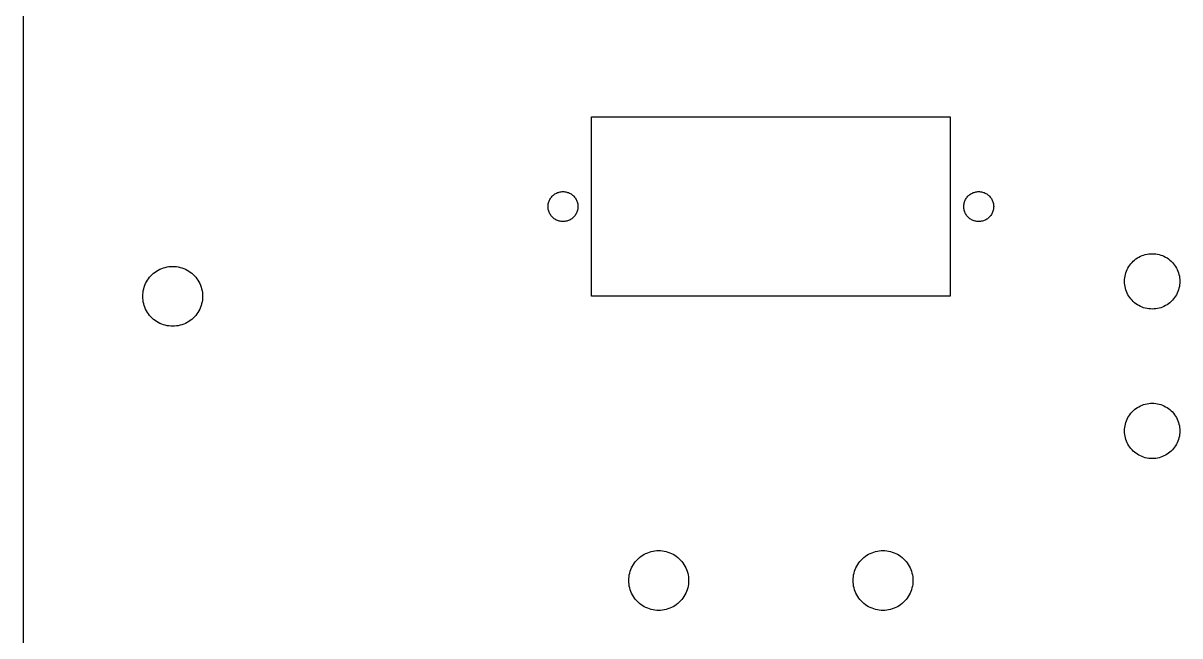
# Model space of a CAD drawing. Header units: metres. Extents: x -85 to 85, y -85 to 85.
# Drawn here: x -85 to -7.6, y -3.7 to 37.3 of the extents above; entities that cross this region are included whole.
import ezdxf

# ---------------------------------------------------------------- set-up
doc = ezdxf.new("R2010")
doc.units = ezdxf.units.M

msp = doc.modelspace()

# ---------------------------------------------------------------- linework, layer by layer
for p, q in [((-85, 85), (-85, -85)), ((-47, 19), (-47, 31)), ((-47, 31), (-23, 31)), ((-23, 31), (-23, 19)), ((-49.7763, 25.4818), (-49.7443, 25.5358)), ((-49.7443, 25.5358), (-49.709, 25.5878)), ((-49.709, 25.5878), (-49.6705, 25.6374)), ((-49.6705, 25.6374), (-49.629, 25.6845)), ((-49.629, 25.6845), (-49.5845, 25.729)), ((-49.5845, 25.729), (-49.5374, 25.7705)), ((-49.5374, 25.7705), (-49.4878, 25.809)), ((-49.4878, 25.809), (-49.4358, 25.8443)), ((-49.4358, 25.8443), (-49.3817, 25.8763)), ((-49.3817, 25.8763), (-49.3258, 25.9048)), ((-49.3258, 25.9048), (-49.2681, 25.9298)), ((-49.2681, 25.9298), (-49.209, 25.951)), ((-49.209, 25.951), (-49.1487, 25.9686)), ((-49.1487, 25.9686), (-49.0874, 25.9823)), ((-49.0874, 25.9823), (-49.0253, 25.9921)), ((-49.0253, 25.9921), (-48.9628, 25.998)), ((-48.9628, 25.998), (-48.9, 26)), ((-48.9, 26), (-48.8372, 25.998)), ((-48.8372, 25.998), (-48.7747, 25.9921)), ((-48.7747, 25.9921), (-48.7126, 25.9823)), ((-48.7126, 25.9823), (-48.6513, 25.9686)), ((-48.6513, 25.9686), (-48.591, 25.951)), ((-48.591, 25.951), (-48.5319, 25.9298)), ((-48.5319, 25.9298), (-48.4742, 25.9048)), ((-48.4742, 25.9048), (-48.4182, 25.8763)), ((-48.4182, 25.8763), (-48.3642, 25.8443)), ((-48.3642, 25.8443), (-48.3122, 25.809)), ((-48.3122, 25.809), (-48.2626, 25.7705)), ((-48.2626, 25.7705), (-48.2154, 25.729)), ((-48.2154, 25.729), (-48.171, 25.6845)), ((-48.171, 25.6845), (-48.1295, 25.6374)), ((-48.1295, 25.6374), (-48.091, 25.5878)), ((-48.091, 25.5878), (-48.0557, 25.5358)), ((-48.0557, 25.5358), (-48.0237, 25.4818)), ((-21.9763, 25.4817), (-21.9443, 25.5358)), ((-21.9443, 25.5358), (-21.909, 25.5878)), ((-21.909, 25.5878), (-21.8705, 25.6374)), ((-21.8705, 25.6374), (-21.829, 25.6845)), ((-21.829, 25.6845), (-21.7846, 25.7289)), ((-21.7846, 25.7289), (-21.7374, 25.7705)), ((-21.7374, 25.7705), (-21.6878, 25.809)), ((-21.6878, 25.809), (-21.6358, 25.8443)), ((-21.6358, 25.8443), (-21.5818, 25.8763)), ((-21.5818, 25.8763), (-21.5258, 25.9048)), ((-21.5258, 25.9048), (-21.4681, 25.9297)), ((-21.4681, 25.9297), (-21.409, 25.951)), ((-21.409, 25.951), (-21.3487, 25.9686)), ((-21.3487, 25.9686), (-21.2874, 25.9823)), ((-21.2874, 25.9823), (-21.2253, 25.9921)), ((-21.2253, 25.9921), (-21.1628, 25.998)), ((-21.1628, 25.998), (-21.1, 26)), ((-21.1, 26), (-21.0372, 25.998)), ((-21.0372, 25.998), (-20.9747, 25.9921)), ((-20.9747, 25.9921), (-20.9126, 25.9823)), ((-20.9126, 25.9823), (-20.8513, 25.9686)), ((-20.8513, 25.9686), (-20.791, 25.951)), ((-20.791, 25.951), (-20.7319, 25.9297)), ((-20.7319, 25.9297), (-20.6742, 25.9048)), ((-20.6742, 25.9048), (-20.6183, 25.8763)), ((-20.6183, 25.8763), (-20.5642, 25.8443)), ((-20.5642, 25.8443), (-20.5122, 25.809)), ((-20.5122, 25.809), (-20.4626, 25.7705)), ((-20.4626, 25.7705), (-20.4155, 25.7289)), ((-20.4155, 25.7289), (-20.371, 25.6845)), ((-20.371, 25.6845), (-20.3295, 25.6374)), ((-20.3295, 25.6374), (-20.291, 25.5878)), ((-20.291, 25.5878), (-20.2557, 25.5358)), ((-20.2557, 25.5358), (-20.2237, 25.4817)), ((-49.9, 25), (-49.898, 25.0628)), ((-49.898, 24.9372), (-49.9, 25)), ((-49.898, 25.0628), (-49.8921, 25.1253)), ((-49.8921, 24.8747), (-49.898, 24.9372)), ((-49.8921, 25.1253), (-49.8823, 25.1874)), ((-49.8823, 24.8126), (-49.8921, 24.8747)), ((-49.8823, 25.1874), (-49.8686, 25.2487)), ((-49.8686, 24.7513), (-49.8823, 24.8126)), ((-49.8686, 25.2487), (-49.851, 25.309)), ((-49.851, 25.309), (-49.8298, 25.3681)), ((-49.8298, 25.3681), (-49.8048, 25.4258)), ((-49.8048, 25.4258), (-49.7763, 25.4818)), ((-48.0237, 25.4818), (-47.9952, 25.4258)), ((-47.9952, 25.4258), (-47.9702, 25.3681)), ((-47.9702, 25.3681), (-47.9489, 25.309)), ((-47.9489, 25.309), (-47.9314, 25.2487)), ((-47.9314, 25.2487), (-47.9177, 25.1874)), ((-47.9177, 24.8126), (-47.9314, 24.7513)), ((-47.9177, 25.1874), (-47.9079, 25.1253)), ((-47.9079, 24.8747), (-47.9177, 24.8126)), ((-47.9079, 25.1253), (-47.902, 25.0628)), ((-47.902, 24.9372), (-47.9079, 24.8747)), ((-47.902, 25.0628), (-47.9, 25)), ((-47.9, 25), (-47.902, 24.9372)), ((-22.1, 25), (-22.098, 25.0628)), ((-22.098, 24.9372), (-22.1, 25)), ((-22.098, 25.0628), (-22.0921, 25.1253)), ((-22.0921, 24.8747), (-22.098, 24.9372)), ((-22.0921, 25.1253), (-22.0823, 25.1874)), ((-22.0823, 24.8126), (-22.0921, 24.8747)), ((-22.0823, 25.1874), (-22.0686, 25.2487)), ((-22.0686, 24.7513), (-22.0823, 24.8126)), ((-22.0686, 25.2487), (-22.0511, 25.309)), ((-22.0511, 25.309), (-22.0298, 25.3681)), ((-22.0298, 25.3681), (-22.0048, 25.4258)), ((-22.0048, 25.4258), (-21.9763, 25.4817)), ((-20.2237, 25.4817), (-20.1952, 25.4258)), ((-20.1952, 25.4258), (-20.1702, 25.3681)), ((-20.1702, 25.3681), (-20.149, 25.309)), ((-20.149, 25.309), (-20.1314, 25.2487)), ((-20.1314, 25.2487), (-20.1177, 25.1874)), ((-20.1177, 24.8126), (-20.1314, 24.7513)), ((-20.1177, 25.1874), (-20.1079, 25.1253)), ((-20.1079, 24.8747), (-20.1177, 24.8126)), ((-20.1079, 25.1253), (-20.102, 25.0628)), ((-20.102, 24.9372), (-20.1079, 24.8747)), ((-20.102, 25.0628), (-20.1, 25)), ((-20.1, 25), (-20.102, 24.9372)), ((-49.851, 24.691), (-49.8686, 24.7513)), ((-49.8298, 24.6319), (-49.851, 24.691)), ((-49.8048, 24.5742), (-49.8298, 24.6319)), ((-49.7763, 24.5182), (-49.8048, 24.5742)), ((-49.7443, 24.4642), (-49.7763, 24.5182)), ((-49.709, 24.4122), (-49.7443, 24.4642)), ((-49.6705, 24.3626), (-49.709, 24.4122)), ((-49.629, 24.3155), (-49.6705, 24.3626)), ((-49.5845, 24.271), (-49.629, 24.3155)), ((-49.5374, 24.2295), (-49.5845, 24.271)), ((-49.4878, 24.191), (-49.5374, 24.2295)), ((-49.4358, 24.1557), (-49.4878, 24.191)), ((-49.3817, 24.1237), (-49.4358, 24.1557)), ((-49.3258, 24.0952), (-49.3817, 24.1237)), ((-49.2681, 24.0702), (-49.3258, 24.0952)), ((-49.209, 24.049), (-49.2681, 24.0702)), ((-49.1487, 24.0314), (-49.209, 24.049)), ((-49.0874, 24.0177), (-49.1487, 24.0314)), ((-49.0253, 24.0079), (-49.0874, 24.0177)), ((-48.9628, 24.002), (-49.0253, 24.0079)), ((-48.9, 24), (-48.9628, 24.002)), ((-48.8372, 24.002), (-48.9, 24)), ((-48.7747, 24.0079), (-48.8372, 24.002)), ((-48.7126, 24.0177), (-48.7747, 24.0079)), ((-48.6513, 24.0314), (-48.7126, 24.0177)), ((-48.591, 24.049), (-48.6513, 24.0314)), ((-48.5319, 24.0702), (-48.591, 24.049)), ((-48.4742, 24.0952), (-48.5319, 24.0702)), ((-48.4182, 24.1237), (-48.4742, 24.0952)), ((-48.3642, 24.1557), (-48.4182, 24.1237)), ((-48.3122, 24.191), (-48.3642, 24.1557)), ((-48.2626, 24.2295), (-48.3122, 24.191)), ((-48.2154, 24.271), (-48.2626, 24.2295)), ((-48.171, 24.3155), (-48.2154, 24.271)), ((-48.1295, 24.3626), (-48.171, 24.3155)), ((-48.091, 24.4122), (-48.1295, 24.3626)), ((-48.0557, 24.4642), (-48.091, 24.4122)), ((-48.0237, 24.5182), (-48.0557, 24.4642)), ((-47.9952, 24.5742), (-48.0237, 24.5182)), ((-47.9702, 24.6319), (-47.9952, 24.5742)), ((-47.9489, 24.691), (-47.9702, 24.6319)), ((-47.9314, 24.7513), (-47.9489, 24.691)), ((-22.0511, 24.691), (-22.0686, 24.7513)), ((-22.0298, 24.6319), (-22.0511, 24.691)), ((-22.0048, 24.5742), (-22.0298, 24.6319)), ((-21.9763, 24.5182), (-22.0048, 24.5742)), ((-21.9443, 24.4642), (-21.9763, 24.5182)), ((-21.909, 24.4122), (-21.9443, 24.4642)), ((-21.8705, 24.3626), (-21.909, 24.4122)), ((-21.829, 24.3154), (-21.8705, 24.3626)), ((-21.7846, 24.271), (-21.829, 24.3154)), ((-21.7374, 24.2295), (-21.7846, 24.271)), ((-21.6878, 24.191), (-21.7374, 24.2295)), ((-21.6358, 24.1557), (-21.6878, 24.191)), ((-21.5818, 24.1237), (-21.6358, 24.1557)), ((-21.5258, 24.0952), (-21.5818, 24.1237)), ((-21.4681, 24.0702), (-21.5258, 24.0952)), ((-21.409, 24.0489), (-21.4681, 24.0702)), ((-21.3487, 24.0314), (-21.409, 24.0489)), ((-21.2874, 24.0177), (-21.3487, 24.0314)), ((-21.2253, 24.0079), (-21.2874, 24.0177)), ((-21.1628, 24.002), (-21.2253, 24.0079)), ((-21.1, 24), (-21.1628, 24.002)), ((-21.0372, 24.002), (-21.1, 24)), ((-20.9747, 24.0079), (-21.0372, 24.002)), ((-20.9126, 24.0177), (-20.9747, 24.0079)), ((-20.8513, 24.0314), (-20.9126, 24.0177)), ((-20.791, 24.0489), (-20.8513, 24.0314)), ((-20.7319, 24.0702), (-20.791, 24.0489)), ((-20.6742, 24.0952), (-20.7319, 24.0702)), ((-20.6183, 24.1237), (-20.6742, 24.0952)), ((-20.5642, 24.1557), (-20.6183, 24.1237)), ((-20.5122, 24.191), (-20.5642, 24.1557)), ((-20.4626, 24.2295), (-20.5122, 24.191)), ((-20.4155, 24.271), (-20.4626, 24.2295)), ((-20.371, 24.3154), (-20.4155, 24.271)), ((-20.3295, 24.3626), (-20.371, 24.3154)), ((-20.291, 24.4122), (-20.3295, 24.3626)), ((-20.2557, 24.4642), (-20.291, 24.4122)), ((-20.2237, 24.5182), (-20.2557, 24.4642)), ((-20.1952, 24.5742), (-20.2237, 24.5182)), ((-20.1702, 24.6319), (-20.1952, 24.5742)), ((-20.149, 24.691), (-20.1702, 24.6319)), ((-20.1314, 24.7513), (-20.149, 24.691)), ((-10.3912, 21.6212), (-10.2877, 21.6739)), ((-10.2877, 21.6739), (-10.181, 21.7201)), ((-10.181, 21.7201), (-10.0717, 21.7594)), ((-10.0717, 21.7594), (-9.96007, 21.7919)), ((-9.96007, 21.7919), (-9.84665, 21.8172)), ((-9.84665, 21.8172), (-9.73186, 21.8354)), ((-9.73186, 21.8354), (-9.61615, 21.8463)), ((-9.61615, 21.8463), (-9.5, 21.85)), ((-9.5, 21.85), (-9.38383, 21.8463)), ((-9.38383, 21.8463), (-9.26813, 21.8354)), ((-9.26813, 21.8354), (-9.15334, 21.8172)), ((-9.15334, 21.8172), (-9.03992, 21.7919)), ((-9.03992, 21.7919), (-8.92831, 21.7594)), ((-8.92831, 21.7594), (-8.81895, 21.7201)), ((-8.81895, 21.7201), (-8.7123, 21.6739)), ((-8.7123, 21.6739), (-8.60875, 21.6212)), ((-75.7362, 20.8596), (-75.618, 20.9021)), ((-75.618, 20.9021), (-75.4974, 20.9372)), ((-75.4974, 20.9372), (-75.3748, 20.9646)), ((-75.3748, 20.9646), (-75.2507, 20.9842)), ((-75.2507, 20.9842), (-75.1256, 20.9961)), ((-75.1256, 20.9961), (-75, 21)), ((-75, 21), (-74.8744, 20.9961)), ((-74.8744, 20.9961), (-74.7493, 20.9842)), ((-74.7493, 20.9842), (-74.6252, 20.9646)), ((-74.6252, 20.9646), (-74.5026, 20.9372)), ((-74.5026, 20.9372), (-74.382, 20.9021)), ((-74.382, 20.9021), (-74.2638, 20.8596)), ((-11.1739, 20.7877), (-11.1212, 20.8912)), ((-11.1212, 20.8912), (-11.062, 20.9913)), ((-11.062, 20.9913), (-10.9967, 21.0874)), ((-10.9967, 21.0874), (-10.9254, 21.1792)), ((-10.9254, 21.1792), (-10.8486, 21.2664)), ((-10.8486, 21.2664), (-10.7664, 21.3486)), ((-10.7664, 21.3486), (-10.6792, 21.4254)), ((-10.6792, 21.4254), (-10.5874, 21.4967)), ((-10.5874, 21.4967), (-10.4913, 21.562)), ((-10.4913, 21.562), (-10.3912, 21.6212)), ((-8.60875, 21.6212), (-8.50871, 21.562)), ((-8.50871, 21.562), (-8.41258, 21.4967)), ((-8.41258, 21.4967), (-8.32076, 21.4254)), ((-8.32076, 21.4254), (-8.23358, 21.3486)), ((-8.23358, 21.3486), (-8.1514, 21.2664)), ((-8.1514, 21.2664), (-8.07454, 21.1792)), ((-8.07454, 21.1792), (-8.00331, 21.0874)), ((-8.00331, 21.0874), (-7.93799, 20.9913)), ((-7.93799, 20.9913), (-7.87883, 20.8912)), ((-7.87883, 20.8912), (-7.82607, 20.7877)), ((-76.6886, 20.0717), (-76.618, 20.1756)), ((-76.618, 20.1756), (-76.541, 20.2749)), ((-76.541, 20.2749), (-76.4579, 20.3691)), ((-76.4579, 20.3691), (-76.3691, 20.4579)), ((-76.3691, 20.4579), (-76.2748, 20.541)), ((-76.2748, 20.541), (-76.1756, 20.618)), ((-76.1756, 20.618), (-76.0716, 20.6887)), ((-76.0716, 20.6887), (-75.9635, 20.7526)), ((-75.9635, 20.7526), (-75.8515, 20.8097)), ((-75.8515, 20.8097), (-75.7362, 20.8596)), ((-74.2638, 20.8596), (-74.1485, 20.8097)), ((-74.1485, 20.8097), (-74.0365, 20.7526)), ((-74.0365, 20.7526), (-73.9284, 20.6887)), ((-73.9284, 20.6887), (-73.8244, 20.618)), ((-73.8244, 20.618), (-73.7252, 20.541)), ((-73.7252, 20.541), (-73.6309, 20.4579)), ((-73.6309, 20.4579), (-73.5421, 20.3691)), ((-73.5421, 20.3691), (-73.459, 20.2749)), ((-73.459, 20.2749), (-73.382, 20.1756)), ((-73.382, 20.1756), (-73.3114, 20.0717)), ((-11.35, 20), (-11.3463, 20.1161)), ((-11.3463, 20.1161), (-11.3354, 20.2319)), ((-11.3354, 20.2319), (-11.3172, 20.3466)), ((-11.3172, 20.3466), (-11.2919, 20.4601)), ((-11.2919, 20.4601), (-11.2594, 20.5717)), ((-11.2594, 20.5717), (-11.2201, 20.681)), ((-11.2201, 20.681), (-11.1739, 20.7877)), ((-7.82607, 20.7877), (-7.77991, 20.681)), ((-7.77991, 20.681), (-7.74054, 20.5717)), ((-7.74054, 20.5717), (-7.70811, 20.4601)), ((-7.70811, 20.4601), (-7.68275, 20.3466)), ((-7.68275, 20.3466), (-7.66458, 20.2319)), ((-7.66458, 20.2319), (-7.65364, 20.1161)), ((-7.65364, 20.1161), (-7.64999, 20)), ((-76.9842, 19.2507), (-76.9646, 19.3748)), ((-76.9646, 19.3748), (-76.9372, 19.4974)), ((-76.9372, 19.4974), (-76.9021, 19.618)), ((-76.9021, 19.618), (-76.8595, 19.7363)), ((-76.8595, 19.7363), (-76.8096, 19.8516)), ((-76.8096, 19.8516), (-76.7526, 19.9635)), ((-76.7526, 19.9635), (-76.6886, 20.0717)), ((-73.3114, 20.0717), (-73.2474, 19.9635)), ((-73.2474, 19.9635), (-73.1904, 19.8516)), ((-73.1904, 19.8516), (-73.1405, 19.7363)), ((-73.1405, 19.7363), (-73.0979, 19.618)), ((-73.0979, 19.618), (-73.0628, 19.4974)), ((-73.0628, 19.4974), (-73.0354, 19.3748)), ((-73.0354, 19.3748), (-73.0158, 19.2507)), ((-11.3463, 19.8838), (-11.35, 20)), ((-11.3354, 19.7681), (-11.3463, 19.8838)), ((-11.3172, 19.6533), (-11.3354, 19.7681)), ((-11.2919, 19.5399), (-11.3172, 19.6533)), ((-11.2594, 19.4283), (-11.2919, 19.5399)), ((-11.2201, 19.319), (-11.2594, 19.4283)), ((-7.74054, 19.4283), (-7.77991, 19.319)), ((-7.70811, 19.5399), (-7.74054, 19.4283)), ((-7.68275, 19.6533), (-7.70811, 19.5399)), ((-7.66458, 19.7681), (-7.68275, 19.6533)), ((-7.65364, 19.8838), (-7.66458, 19.7681)), ((-7.64999, 20), (-7.65364, 19.8838)), ((-77, 19), (-76.996, 19.1256)), ((-76.996, 18.8744), (-77, 19)), ((-76.996, 19.1256), (-76.9842, 19.2507)), ((-76.9842, 18.7493), (-76.996, 18.8744)), ((-76.9646, 18.6252), (-76.9842, 18.7493)), ((-76.9372, 18.5026), (-76.9646, 18.6252)), ((-73.0354, 18.6252), (-73.0628, 18.5026)), ((-73.0158, 18.7493), (-73.0354, 18.6252)), ((-73.0158, 19.2507), (-73.004, 19.1256)), ((-73.004, 18.8744), (-73.0158, 18.7493)), ((-73.004, 19.1256), (-73, 19)), ((-73, 19), (-73.004, 18.8744)), ((-23, 19), (-47, 19)), ((-11.1739, 19.2123), (-11.2201, 19.319)), ((-11.1212, 19.1087), (-11.1739, 19.2123)), ((-11.062, 19.0087), (-11.1212, 19.1087)), ((-10.9967, 18.9126), (-11.062, 19.0087)), ((-10.9254, 18.8208), (-10.9967, 18.9126)), ((-10.8486, 18.7336), (-10.9254, 18.8208)), ((-10.7664, 18.6514), (-10.8486, 18.7336)), ((-10.6792, 18.5745), (-10.7664, 18.6514)), ((-10.5874, 18.5033), (-10.6792, 18.5745)), ((-8.32076, 18.5745), (-8.41258, 18.5033)), ((-8.23358, 18.6514), (-8.32076, 18.5745)), ((-8.1514, 18.7336), (-8.23358, 18.6514)), ((-8.07454, 18.8208), (-8.1514, 18.7336)), ((-8.00331, 18.9126), (-8.07454, 18.8208)), ((-7.93799, 19.0087), (-8.00331, 18.9126)), ((-7.87883, 19.1087), (-7.93799, 19.0087)), ((-7.82607, 19.2123), (-7.87883, 19.1087)), ((-7.77991, 19.319), (-7.82607, 19.2123)), ((-76.9021, 18.382), (-76.9372, 18.5026)), ((-76.8595, 18.2638), (-76.9021, 18.382)), ((-76.8096, 18.1485), (-76.8595, 18.2638)), ((-76.7526, 18.0365), (-76.8096, 18.1485)), ((-76.6886, 17.9284), (-76.7526, 18.0365)), ((-76.618, 17.8244), (-76.6886, 17.9284)), ((-76.541, 17.7252), (-76.618, 17.8244)), ((-73.382, 17.8244), (-73.459, 17.7252)), ((-73.3114, 17.9284), (-73.382, 17.8244)), ((-73.2474, 18.0365), (-73.3114, 17.9284)), ((-73.1904, 18.1485), (-73.2474, 18.0365)), ((-73.1405, 18.2638), (-73.1904, 18.1485)), ((-73.0979, 18.382), (-73.1405, 18.2638)), ((-73.0628, 18.5026), (-73.0979, 18.382)), ((-10.4913, 18.438), (-10.5874, 18.5033)), ((-10.3912, 18.3788), (-10.4913, 18.438)), ((-10.2877, 18.3261), (-10.3912, 18.3788)), ((-10.181, 18.2799), (-10.2877, 18.3261)), ((-10.0717, 18.2405), (-10.181, 18.2799)), ((-9.96007, 18.2081), (-10.0717, 18.2405)), ((-9.84665, 18.1828), (-9.96007, 18.2081)), ((-9.73186, 18.1646), (-9.84665, 18.1828)), ((-9.61615, 18.1536), (-9.73186, 18.1646)), ((-9.5, 18.15), (-9.61615, 18.1536)), ((-9.38383, 18.1536), (-9.5, 18.15)), ((-9.26813, 18.1646), (-9.38383, 18.1536)), ((-9.15334, 18.1828), (-9.26813, 18.1646)), ((-9.03992, 18.2081), (-9.15334, 18.1828)), ((-8.92831, 18.2405), (-9.03992, 18.2081)), ((-8.81895, 18.2799), (-8.92831, 18.2405)), ((-8.7123, 18.3261), (-8.81895, 18.2799)), ((-8.60875, 18.3788), (-8.7123, 18.3261)), ((-8.50871, 18.438), (-8.60875, 18.3788)), ((-8.41258, 18.5033), (-8.50871, 18.438)), ((-76.4579, 17.6309), (-76.541, 17.7252)), ((-76.3691, 17.5421), (-76.4579, 17.6309)), ((-76.2748, 17.459), (-76.3691, 17.5421)), ((-76.1756, 17.382), (-76.2748, 17.459)), ((-76.0716, 17.3114), (-76.1756, 17.382)), ((-75.9635, 17.2474), (-76.0716, 17.3114)), ((-75.8515, 17.1904), (-75.9635, 17.2474)), ((-75.7362, 17.1405), (-75.8515, 17.1904)), ((-75.618, 17.0979), (-75.7362, 17.1405)), ((-75.4974, 17.0628), (-75.618, 17.0979)), ((-75.3748, 17.0354), (-75.4974, 17.0628)), ((-75.2507, 17.0158), (-75.3748, 17.0354)), ((-74.6252, 17.0354), (-74.7493, 17.0158)), ((-74.5026, 17.0628), (-74.6252, 17.0354)), ((-74.382, 17.0979), (-74.5026, 17.0628)), ((-74.2638, 17.1405), (-74.382, 17.0979)), ((-74.1485, 17.1904), (-74.2638, 17.1405)), ((-74.0365, 17.2474), (-74.1485, 17.1904)), ((-73.9284, 17.3114), (-74.0365, 17.2474)), ((-73.8244, 17.382), (-73.9284, 17.3114)), ((-73.7252, 17.459), (-73.8244, 17.382)), ((-73.6309, 17.5421), (-73.7252, 17.459)), ((-73.5421, 17.6309), (-73.6309, 17.5421)), ((-73.459, 17.7252), (-73.5421, 17.6309)), ((-75.1256, 17.004), (-75.2507, 17.0158)), ((-75, 17), (-75.1256, 17.004)), ((-74.8744, 17.004), (-75, 17)), ((-74.7493, 17.0158), (-74.8744, 17.004)), ((-10.4913, 11.562), (-10.3912, 11.6212)), ((-10.3912, 11.6212), (-10.2877, 11.6739)), ((-10.2877, 11.6739), (-10.181, 11.7201)), ((-10.181, 11.7201), (-10.0717, 11.7595)), ((-10.0717, 11.7595), (-9.96007, 11.7919)), ((-9.96007, 11.7919), (-9.84665, 11.8172)), ((-9.84665, 11.8172), (-9.73186, 11.8354)), ((-9.73186, 11.8354), (-9.61615, 11.8464)), ((-9.61615, 11.8464), (-9.5, 11.85)), ((-9.5, 11.85), (-9.38383, 11.8464)), ((-9.38383, 11.8464), (-9.26813, 11.8354)), ((-9.26813, 11.8354), (-9.15334, 11.8172)), ((-9.15334, 11.8172), (-9.03992, 11.7919)), ((-9.03992, 11.7919), (-8.92831, 11.7595)), ((-8.92831, 11.7595), (-8.81895, 11.7201)), ((-8.81895, 11.7201), (-8.7123, 11.6739)), ((-8.7123, 11.6739), (-8.60875, 11.6212)), ((-8.60875, 11.6212), (-8.50871, 11.562)), ((-11.1739, 10.7877), (-11.1212, 10.8913)), ((-11.1212, 10.8913), (-11.062, 10.9913)), ((-11.062, 10.9913), (-10.9967, 11.0874)), ((-10.9967, 11.0874), (-10.9254, 11.1792)), ((-10.9254, 11.1792), (-10.8486, 11.2664)), ((-10.8486, 11.2664), (-10.7664, 11.3486)), ((-10.7664, 11.3486), (-10.6792, 11.4255)), ((-10.6792, 11.4255), (-10.5874, 11.4967)), ((-10.5874, 11.4967), (-10.4913, 11.562)), ((-8.50871, 11.562), (-8.41258, 11.4967)), ((-8.41258, 11.4967), (-8.32076, 11.4255)), ((-8.32076, 11.4255), (-8.23358, 11.3486)), ((-8.23358, 11.3486), (-8.1514, 11.2664)), ((-8.1514, 11.2664), (-8.07454, 11.1792)), ((-8.07454, 11.1792), (-8.00331, 11.0874)), ((-8.00331, 11.0874), (-7.93799, 10.9913)), ((-7.93799, 10.9913), (-7.87883, 10.8913)), ((-7.87883, 10.8913), (-7.82607, 10.7877)), ((-11.35, 10), (-11.3463, 10.1162)), ((-11.3463, 10.1162), (-11.3354, 10.2319)), ((-11.3354, 10.2319), (-11.3172, 10.3467)), ((-11.3172, 10.3467), (-11.2919, 10.4601)), ((-11.2919, 10.4601), (-11.2594, 10.5717)), ((-11.2594, 10.5717), (-11.2201, 10.681)), ((-11.2201, 10.681), (-11.1739, 10.7877)), ((-7.82607, 10.7877), (-7.77991, 10.681)), ((-7.77991, 10.681), (-7.74054, 10.5717)), ((-7.74054, 10.5717), (-7.70811, 10.4601)), ((-7.70811, 10.4601), (-7.68275, 10.3467)), ((-7.68275, 10.3467), (-7.66458, 10.2319)), ((-7.66458, 10.2319), (-7.65364, 10.1162)), ((-7.65364, 10.1162), (-7.64999, 10)), ((-11.3463, 9.88385), (-11.35, 10)), ((-11.3354, 9.76814), (-11.3463, 9.88385)), ((-11.3172, 9.65335), (-11.3354, 9.76814)), ((-11.2919, 9.53993), (-11.3172, 9.65335)), ((-11.2594, 9.42833), (-11.2919, 9.53993)), ((-11.2201, 9.31897), (-11.2594, 9.42833)), ((-11.1739, 9.21231), (-11.2201, 9.31897)), ((-7.77991, 9.31897), (-7.82607, 9.21231)), ((-7.74054, 9.42833), (-7.77991, 9.31897)), ((-7.70811, 9.53993), (-7.74054, 9.42833)), ((-7.68275, 9.65335), (-7.70811, 9.53993)), ((-7.66458, 9.76814), (-7.68275, 9.65335)), ((-7.65364, 9.88385), (-7.66458, 9.76814)), ((-7.64999, 10), (-7.65364, 9.88385)), ((-11.1212, 9.10876), (-11.1739, 9.21231)), ((-11.062, 9.00873), (-11.1212, 9.10876)), ((-10.9967, 8.9126), (-11.062, 9.00873)), ((-10.9254, 8.82077), (-10.9967, 8.9126)), ((-10.8486, 8.7336), (-10.9254, 8.82077)), ((-10.7664, 8.65141), (-10.8486, 8.7336)), ((-10.6792, 8.57455), (-10.7664, 8.65141)), ((-10.5874, 8.50333), (-10.6792, 8.57455)), ((-8.32076, 8.57455), (-8.41258, 8.50333)), ((-8.23358, 8.65141), (-8.32076, 8.57455)), ((-8.1514, 8.7336), (-8.23358, 8.65141)), ((-8.07454, 8.82077), (-8.1514, 8.7336)), ((-8.00331, 8.9126), (-8.07454, 8.82077)), ((-7.93799, 9.00873), (-8.00331, 8.9126)), ((-7.87883, 9.10876), (-7.93799, 9.00873)), ((-7.82607, 9.21231), (-7.87883, 9.10876)), ((-10.4913, 8.438), (-10.5874, 8.50333)), ((-10.3912, 8.37885), (-10.4913, 8.438)), ((-10.2877, 8.32608), (-10.3912, 8.37885)), ((-10.181, 8.27992), (-10.2877, 8.32608)), ((-10.0717, 8.24055), (-10.181, 8.27992)), ((-9.96007, 8.20813), (-10.0717, 8.24055)), ((-9.84665, 8.18277), (-9.96007, 8.20813)), ((-9.73186, 8.1646), (-9.84665, 8.18277)), ((-9.61615, 8.15366), (-9.73186, 8.1646)), ((-9.5, 8.15001), (-9.61615, 8.15366)), ((-9.38383, 8.15366), (-9.5, 8.15001)), ((-9.26813, 8.1646), (-9.38383, 8.15366)), ((-9.15334, 8.18277), (-9.26813, 8.1646)), ((-9.03992, 8.20813), (-9.15334, 8.18277)), ((-8.92831, 8.24055), (-9.03992, 8.20813)), ((-8.81895, 8.27992), (-8.92831, 8.24055)), ((-8.7123, 8.32608), (-8.81895, 8.27992)), ((-8.60875, 8.37885), (-8.7123, 8.32608)), ((-8.50871, 8.438), (-8.60875, 8.37885)), ((-8.41258, 8.50333), (-8.50871, 8.438)), ((-43.7748, 1.54102), (-43.6756, 1.61803)), ((-43.6756, 1.61803), (-43.5716, 1.68864)), ((-43.5716, 1.68864), (-43.4635, 1.75261)), ((-43.4635, 1.75261), (-43.3515, 1.80965)), ((-43.3515, 1.80965), (-43.2362, 1.85954)), ((-43.2362, 1.85954), (-43.118, 1.9021)), ((-43.118, 1.9021), (-42.9974, 1.93716)), ((-42.9974, 1.93716), (-42.8748, 1.96457)), ((-42.8748, 1.96457), (-42.7507, 1.98422)), ((-42.7507, 1.98422), (-42.6256, 1.99605)), ((-42.6256, 1.99605), (-42.5, 2)), ((-42.5, 2), (-42.3744, 1.99605)), ((-42.3744, 1.99605), (-42.2493, 1.98422)), ((-42.2493, 1.98422), (-42.1252, 1.96457)), ((-42.1252, 1.96457), (-42.0026, 1.93716)), ((-42.0026, 1.93716), (-41.882, 1.9021)), ((-41.882, 1.9021), (-41.7637, 1.85954)), ((-41.7637, 1.85954), (-41.6484, 1.80965)), ((-41.6484, 1.80965), (-41.5365, 1.75261)), ((-41.5365, 1.75261), (-41.4283, 1.68864)), ((-41.4283, 1.68864), (-41.3244, 1.61803)), ((-41.3244, 1.61803), (-41.2251, 1.54102)), ((-28.7748, 1.54102), (-28.6756, 1.61803)), ((-28.6756, 1.61803), (-28.5716, 1.68864)), ((-28.5716, 1.68864), (-28.4635, 1.75261)), ((-28.4635, 1.75261), (-28.3515, 1.80965)), ((-28.3515, 1.80965), (-28.2362, 1.85954)), ((-28.2362, 1.85954), (-28.118, 1.9021)), ((-28.118, 1.9021), (-27.9974, 1.93716)), ((-27.9974, 1.93716), (-27.8748, 1.96457)), ((-27.8748, 1.96457), (-27.7507, 1.98422)), ((-27.7507, 1.98422), (-27.6256, 1.99605)), ((-27.6256, 1.99605), (-27.5, 2)), ((-27.5, 2), (-27.3744, 1.99605)), ((-27.3744, 1.99605), (-27.2493, 1.98422)), ((-27.2493, 1.98422), (-27.1252, 1.96457)), ((-27.1252, 1.96457), (-27.0026, 1.93716)), ((-27.0026, 1.93716), (-26.882, 1.9021)), ((-26.882, 1.9021), (-26.7637, 1.85954)), ((-26.7637, 1.85954), (-26.6484, 1.80965)), ((-26.6484, 1.80965), (-26.5365, 1.75261)), ((-26.5365, 1.75261), (-26.4283, 1.68864)), ((-26.4283, 1.68864), (-26.3244, 1.61803)), ((-26.3244, 1.61803), (-26.2251, 1.54102)), ((-44.3595, 0.73624), (-44.3096, 0.85155)), ((-44.3096, 0.85155), (-44.2526, 0.9635)), ((-44.2526, 0.9635), (-44.1886, 1.07164)), ((-44.1886, 1.07164), (-44.118, 1.17557)), ((-44.118, 1.17557), (-44.041, 1.27484)), ((-44.041, 1.27484), (-43.9579, 1.36908)), ((-43.9579, 1.36908), (-43.8691, 1.45793)), ((-43.8691, 1.45793), (-43.7748, 1.54102)), ((-41.2251, 1.54102), (-41.1309, 1.45793)), ((-41.1309, 1.45793), (-41.0421, 1.36908)), ((-41.0421, 1.36908), (-40.959, 1.27484)), ((-40.959, 1.27484), (-40.882, 1.17557)), ((-40.882, 1.17557), (-40.8113, 1.07164)), ((-40.8113, 1.07164), (-40.7474, 0.9635)), ((-40.7474, 0.9635), (-40.6903, 0.85155)), ((-40.6903, 0.85155), (-40.6404, 0.73624)), ((-29.3595, 0.73624), (-29.3096, 0.85155)), ((-29.3096, 0.85155), (-29.2526, 0.9635)), ((-29.2526, 0.9635), (-29.1886, 1.07164)), ((-29.1886, 1.07164), (-29.118, 1.17557)), ((-29.118, 1.17557), (-29.041, 1.27484)), ((-29.041, 1.27484), (-28.9579, 1.36908)), ((-28.9579, 1.36908), (-28.8691, 1.45793)), ((-28.8691, 1.45793), (-28.7748, 1.54102)), ((-26.2251, 1.54102), (-26.1309, 1.45793)), ((-26.1309, 1.45793), (-26.0421, 1.36908)), ((-26.0421, 1.36908), (-25.959, 1.27484)), ((-25.959, 1.27484), (-25.882, 1.17557)), ((-25.882, 1.17557), (-25.8113, 1.07164)), ((-25.8113, 1.07164), (-25.7474, 0.9635)), ((-25.7474, 0.9635), (-25.6903, 0.85155)), ((-25.6903, 0.85155), (-25.6404, 0.73624)), ((-44.5, 0), (-44.496, 0.12558)), ((-44.496, -0.12558), (-44.5, 0)), ((-44.496, 0.12558), (-44.4842, 0.25066)), ((-44.4842, 0.25066), (-44.4646, 0.37476)), ((-44.4646, 0.37476), (-44.4372, 0.49738)), ((-44.4372, 0.49738), (-44.4021, 0.61803)), ((-44.4021, 0.61803), (-44.3595, 0.73624)), ((-40.6404, 0.73624), (-40.5979, 0.61803)), ((-40.5979, 0.61803), (-40.5628, 0.49738)), ((-40.5628, 0.49738), (-40.5354, 0.37476)), ((-40.5354, 0.37476), (-40.5158, 0.25066)), ((-40.5158, 0.25066), (-40.5039, 0.12558)), ((-40.5039, 0.12558), (-40.5, 0)), ((-40.5, 0), (-40.5039, -0.12558)), ((-29.5, 0), (-29.496, 0.12558)), ((-29.496, -0.12558), (-29.5, 0)), ((-29.496, 0.12558), (-29.4842, 0.25066)), ((-29.4842, 0.25066), (-29.4646, 0.37476)), ((-29.4646, 0.37476), (-29.4372, 0.49738)), ((-29.4372, 0.49738), (-29.4021, 0.61803)), ((-29.4021, 0.61803), (-29.3595, 0.73624)), ((-25.6404, 0.73624), (-25.5979, 0.61803)), ((-25.5979, 0.61803), (-25.5628, 0.49738)), ((-25.5628, 0.49738), (-25.5354, 0.37476)), ((-25.5354, 0.37476), (-25.5158, 0.25066)), ((-25.5158, 0.25066), (-25.5039, 0.12558)), ((-25.5039, 0.12558), (-25.5, 0)), ((-25.5, 0), (-25.5039, -0.12558)), ((-44.4842, -0.25066), (-44.496, -0.12558)), ((-44.4646, -0.37476), (-44.4842, -0.25066)), ((-44.4372, -0.49738), (-44.4646, -0.37476)), ((-44.4021, -0.61803), (-44.4372, -0.49738)), ((-44.3595, -0.73624), (-44.4021, -0.61803)), ((-44.3096, -0.85155), (-44.3595, -0.73624)), ((-40.6404, -0.73624), (-40.6903, -0.85155)), ((-40.5979, -0.61803), (-40.6404, -0.73624)), ((-40.5628, -0.49738), (-40.5979, -0.61803)), ((-40.5354, -0.37476), (-40.5628, -0.49738)), ((-40.5158, -0.25066), (-40.5354, -0.37476)), ((-40.5039, -0.12558), (-40.5158, -0.25066)), ((-29.4842, -0.25066), (-29.496, -0.12558)), ((-29.4646, -0.37476), (-29.4842, -0.25066)), ((-29.4372, -0.49738), (-29.4646, -0.37476)), ((-29.4021, -0.61803), (-29.4372, -0.49738)), ((-29.3595, -0.73624), (-29.4021, -0.61803)), ((-29.3096, -0.85155), (-29.3595, -0.73624)), ((-25.6404, -0.73624), (-25.6903, -0.85155)), ((-25.5979, -0.61803), (-25.6404, -0.73624)), ((-25.5628, -0.49738), (-25.5979, -0.61803)), ((-25.5354, -0.37476), (-25.5628, -0.49738)), ((-25.5158, -0.25066), (-25.5354, -0.37476)), ((-25.5039, -0.12558), (-25.5158, -0.25066)), ((-44.2526, -0.9635), (-44.3096, -0.85155)), ((-44.1886, -1.07164), (-44.2526, -0.9635)), ((-44.118, -1.17557), (-44.1886, -1.07164)), ((-44.041, -1.27484), (-44.118, -1.17557)), ((-43.9579, -1.36908), (-44.041, -1.27484)), ((-43.8691, -1.45793), (-43.9579, -1.36908)), ((-43.7748, -1.54102), (-43.8691, -1.45793)), ((-43.6756, -1.61803), (-43.7748, -1.54102)), ((-41.2251, -1.54102), (-41.3244, -1.61803)), ((-41.1309, -1.45793), (-41.2251, -1.54102)), ((-41.0421, -1.36908), (-41.1309, -1.45793)), ((-40.959, -1.27484), (-41.0421, -1.36908)), ((-40.882, -1.17557), (-40.959, -1.27484)), ((-40.8113, -1.07164), (-40.882, -1.17557)), ((-40.7474, -0.9635), (-40.8113, -1.07164)), ((-40.6903, -0.85155), (-40.7474, -0.9635)), ((-29.2526, -0.9635), (-29.3096, -0.85155)), ((-29.1886, -1.07164), (-29.2526, -0.9635)), ((-29.118, -1.17557), (-29.1886, -1.07164)), ((-29.041, -1.27484), (-29.118, -1.17557)), ((-28.9579, -1.36908), (-29.041, -1.27484)), ((-28.8691, -1.45793), (-28.9579, -1.36908)), ((-28.7748, -1.54102), (-28.8691, -1.45793)), ((-28.6756, -1.61803), (-28.7748, -1.54102)), ((-26.2251, -1.54102), (-26.3244, -1.61803)), ((-26.1309, -1.45793), (-26.2251, -1.54102)), ((-26.0421, -1.36908), (-26.1309, -1.45793)), ((-25.959, -1.27484), (-26.0421, -1.36908)), ((-25.882, -1.17557), (-25.959, -1.27484)), ((-25.8113, -1.07164), (-25.882, -1.17557)), ((-25.7474, -0.9635), (-25.8113, -1.07164)), ((-25.6903, -0.85155), (-25.7474, -0.9635)), ((-43.5716, -1.68864), (-43.6756, -1.61803)), ((-43.4635, -1.75261), (-43.5716, -1.68864)), ((-43.3515, -1.80965), (-43.4635, -1.75261)), ((-43.2362, -1.85954), (-43.3515, -1.80965)), ((-43.118, -1.9021), (-43.2362, -1.85954)), ((-42.9974, -1.93716), (-43.118, -1.9021)), ((-42.8748, -1.96457), (-42.9974, -1.93716)), ((-42.7507, -1.98422), (-42.8748, -1.96457)), ((-42.6256, -1.99605), (-42.7507, -1.98422)), ((-42.5, -2), (-42.6256, -1.99605)), ((-42.3744, -1.99605), (-42.5, -2)), ((-42.2493, -1.98422), (-42.3744, -1.99605)), ((-42.1252, -1.96457), (-42.2493, -1.98422)), ((-42.0026, -1.93716), (-42.1252, -1.96457)), ((-41.882, -1.9021), (-42.0026, -1.93716)), ((-41.7637, -1.85954), (-41.882, -1.9021)), ((-41.6484, -1.80965), (-41.7637, -1.85954)), ((-41.5365, -1.75261), (-41.6484, -1.80965)), ((-41.4283, -1.68864), (-41.5365, -1.75261)), ((-41.3244, -1.61803), (-41.4283, -1.68864)), ((-28.5716, -1.68864), (-28.6756, -1.61803)), ((-28.4635, -1.75261), (-28.5716, -1.68864)), ((-28.3515, -1.80965), (-28.4635, -1.75261)), ((-28.2362, -1.85954), (-28.3515, -1.80965)), ((-28.118, -1.9021), (-28.2362, -1.85954)), ((-27.9974, -1.93716), (-28.118, -1.9021)), ((-27.8748, -1.96457), (-27.9974, -1.93716)), ((-27.7507, -1.98422), (-27.8748, -1.96457)), ((-27.6256, -1.99605), (-27.7507, -1.98422)), ((-27.5, -2), (-27.6256, -1.99605)), ((-27.3744, -1.99605), (-27.5, -2)), ((-27.2493, -1.98422), (-27.3744, -1.99605)), ((-27.1252, -1.96457), (-27.2493, -1.98422)), ((-27.0026, -1.93716), (-27.1252, -1.96457)), ((-26.882, -1.9021), (-27.0026, -1.93716)), ((-26.7637, -1.85954), (-26.882, -1.9021)), ((-26.6484, -1.80965), (-26.7637, -1.85954)), ((-26.5365, -1.75261), (-26.6484, -1.80965)), ((-26.4283, -1.68864), (-26.5365, -1.75261)), ((-26.3244, -1.61803), (-26.4283, -1.68864))]:
    msp.add_line(p, q)

doc.saveas('drawing.dxf')
